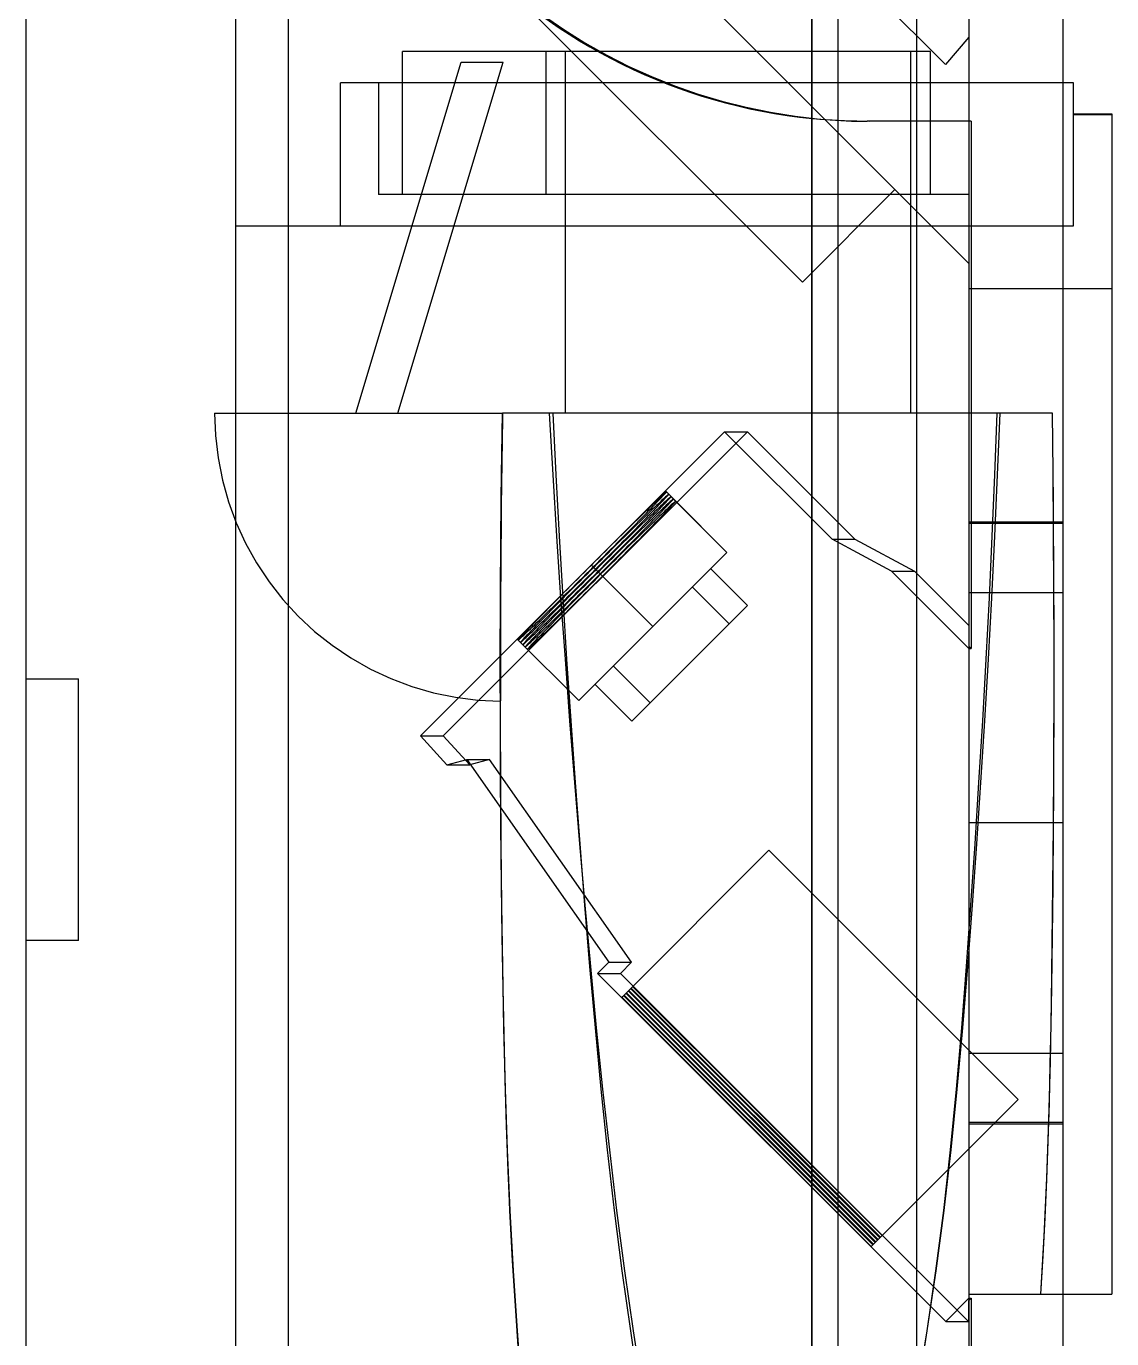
# Model space of a CAD drawing. Extents: x 0 to 203, y 0 to 348.
# Drawn here: x 6.93 to 27.59, y 93.87 to 118.86 of the extents above; entities that cross this region are included whole.
import ezdxf

# ---------------------------------------------------------------- set-up
doc = ezdxf.new("R2010")
doc.units = 0
doc.layers.add('-15N-THT. THIẾT BỊ ĐÓNG MỞ', color=40, linetype='CONTINUOUS')

# ---------------------------------------------------------------- blocks, each defined once
blk = doc.blocks.new('06 - N - SC VSD CHIẾU HÔNG ATV630U07~55N4')
at = {"layer": '-15N-THT. THIẾT BỊ ĐÓNG MỞ'}
for p, q in [((-180.622, 153.859), (-180.622, -97.221)), ((-192.085, -85.26), (-192.085, -24.954)), ((-191.088, -24.827), (-191.088, -165.663)), ((-176.336, -97.221), (-176.336, -24.954)), ((-181.12, -156.112), (-181.12, -25.134)), ((-181.12, -25.203), (-181.12, -166)), ((-179.127, -25.203), (-179.127, -97.221)), ((-196.072, -155.634), (-196.072, -28.443)), ((-178.13, -33.174), (-178.13, -58.945)), ((-190.586, -47.201), (-178.13, -59.657)), ((-178.576, -55.87), (-185.195, -49.251)), ((-188.551, -52.761), (-181.298, -60.014)), ((-186.227, -54.936), (-185.837, -55.205)), ((-185.837, -55.205), (-185.436, -55.457)), ((-185.436, -55.457), (-185.023, -55.691)), ((-178.13, -55.352), (-178.576, -55.87)), ((-178.13, -55.352), (-178.13, -55.352)), ((-178.861, -55.625), (-188.913, -55.625)), ((-188.913, -55.625), (-188.913, -55.625)), ((-188.913, -58.347), (-188.913, -55.625)), ((-186.178, -55.625), (-186.178, -55.625)), ((-186.178, -58.347), (-186.178, -55.625)), ((-185.809, -62.508), (-185.809, -55.625)), ((-185.809, -55.625), (-185.809, -55.625)), ((-185.023, -55.691), (-184.601, -55.906)), ((-179.231, -55.625), (-179.231, -55.625)), ((-179.231, -62.508), (-179.231, -55.625)), ((-178.861, -55.625), (-178.861, -55.625)), ((-178.861, -58.347), (-178.861, -55.625)), ((-189.797, -62.508), (-187.792, -55.825)), ((-188.999, -62.508), (-186.994, -55.825)), ((-187.792, -55.825), (-186.994, -55.825)), ((-187.792, -55.825), (-187.792, -55.825)), ((-186.994, -55.825), (-186.994, -55.825)), ((-184.601, -55.906), (-184.17, -56.102)), ((-178.576, -55.87), (-178.576, -55.87)), ((-184.17, -56.102), (-183.73, -56.278)), ((-190.092, -58.945), (-190.092, -56.223)), ((-176.136, -56.223), (-190.092, -56.223)), ((-190.092, -56.223), (-190.092, -56.223)), ((-189.364, -56.223), (-189.364, -56.223)), ((-189.364, -56.223), (-189.364, -58.347)), ((-183.73, -56.278), (-183.283, -56.435)), ((-183.283, -56.435), (-182.829, -56.571)), ((-178.13, -56.223), (-178.13, -85.26)), ((-178.13, -56.223), (-178.13, -56.223)), ((-176.136, -58.945), (-176.136, -56.223)), ((-176.136, -56.223), (-176.136, -56.223)), ((-182.829, -56.571), (-182.369, -56.686)), ((-182.369, -56.686), (-181.905, -56.781)), ((-181.905, -56.781), (-181.437, -56.856)), ((-181.437, -56.856), (-180.966, -56.909)), ((-180.966, -56.909), (-180.494, -56.94)), ((-180.494, -56.94), (-180.02, -56.951)), ((-178.087, -56.951), (-180.062, -56.951)), ((-178.087, -56.951), (-178.087, -66.988)), ((-176.136, -56.813), (-175.409, -56.813)), ((-176.136, -56.825), (-175.409, -56.825)), ((-175.409, -56.813), (-175.409, -79.279)), ((-178.13, -58.347), (-189.364, -58.347)), ((-189.364, -58.347), (-189.364, -58.347)), ((-188.913, -58.347), (-188.913, -58.347)), ((-186.178, -58.347), (-186.178, -58.347)), ((-181.298, -60.014), (-179.536, -58.252)), ((-179.536, -58.252), (-179.536, -58.252)), ((-178.861, -58.347), (-178.861, -58.347)), ((-178.13, -58.347), (-178.13, -58.347)), ((-192.085, -58.945), (-176.136, -58.945)), ((-192.085, -58.945), (-192.085, -58.945)), ((-190.092, -58.945), (-190.092, -58.945)), ((-178.13, -58.945), (-178.13, -58.945)), ((-176.136, -58.945), (-176.136, -58.945)), ((-178.13, -59.657), (-178.13, -59.657)), ((-181.298, -60.014), (-181.298, -60.014)), ((-178.13, -60.137), (-178.13, -60.137)), ((-178.13, -60.137), (-175.409, -60.137)), ((-175.409, -60.137), (-175.409, -60.137)), ((-192.488, -62.508), (-187.005, -62.508)), ((-192.488, -62.508), (-192.471, -62.936)), ((-189.797, -62.508), (-189.797, -62.508)), ((-188.999, -62.508), (-188.999, -62.508)), ((-187.023, -63.68), (-187.005, -62.508)), ((-187.022, -63.68), (-187.005, -62.508)), ((-187.015, -63.07), (-187.005, -62.508)), ((-187.009, -62.714), (-187.012, -62.922)), ((-187.012, -62.922), (-187.009, -62.714)), ((-187.005, -62.508), (-187.009, -62.714)), ((-187.009, -62.714), (-187.005, -62.508)), ((-186.113, -62.508), (-187.005, -62.508)), ((-187.005, -62.508), (-187.005, -62.508)), ((-177.534, -62.508), (-186.113, -62.508)), ((-186.045, -63.68), (-186.113, -62.508)), ((-185.987, -63.68), (-186.045, -62.508)), ((-185.809, -62.508), (-185.809, -62.508)), ((-179.231, -62.508), (-179.231, -62.508)), ((-177.632, -63.68), (-177.588, -62.508)), ((-177.581, -63.68), (-177.534, -62.508)), ((-176.539, -62.508), (-177.534, -62.508)), ((-176.526, -63.632), (-176.539, -62.508)), ((-176.526, -63.632), (-176.539, -62.508)), ((-176.539, -62.508), (-176.539, -62.508)), ((-176.532, -63.07), (-176.539, -62.508)), ((-192.471, -62.936), (-192.421, -63.362)), ((-182.778, -62.862), (-188.57, -68.654)), ((-188.136, -68.654), (-182.343, -62.862)), ((-187.012, -62.922), (-187.015, -63.13)), ((-187.015, -63.13), (-187.012, -62.922)), ((-182.778, -62.862), (-182.778, -62.862)), ((-180.734, -64.906), (-182.778, -62.862)), ((-182.778, -62.862), (-182.343, -62.862)), ((-182.343, -62.862), (-180.298, -64.906)), ((-187.023, -63.631), (-187.015, -63.07)), ((-187.015, -63.13), (-187.018, -63.34)), ((-187.018, -63.34), (-187.015, -63.13)), ((-176.526, -63.631), (-176.532, -63.07)), ((-192.421, -63.362), (-192.338, -63.782)), ((-187.018, -63.34), (-187.021, -63.55)), ((-187.02, -63.55), (-187.018, -63.34)), ((-187.036, -64.852), (-187.023, -63.68)), ((-187.033, -64.852), (-187.022, -63.68)), ((-187.03, -64.192), (-187.023, -63.631)), ((-187.021, -63.55), (-187.024, -63.76)), ((-187.023, -63.76), (-187.02, -63.55)), ((-185.972, -64.852), (-186.045, -63.68)), ((-185.923, -64.852), (-185.987, -63.68)), ((-177.682, -64.852), (-177.632, -63.68)), ((-177.634, -64.852), (-177.581, -63.68)), ((-176.52, -64.192), (-176.526, -63.631)), ((-176.516, -64.756), (-176.526, -63.632)), ((-176.516, -64.756), (-176.526, -63.632)), ((-192.338, -63.782), (-192.222, -64.195)), ((-187.024, -63.76), (-187.027, -63.97)), ((-187.025, -63.97), (-187.023, -63.76)), ((-192.222, -64.195), (-192.074, -64.597)), ((-187.035, -64.754), (-187.03, -64.192)), ((-187.029, -64.18), (-187.031, -64.39)), ((-187.03, -64.39), (-187.028, -64.18)), ((-187.027, -63.97), (-187.029, -64.18)), ((-187.028, -64.18), (-187.025, -63.97)), ((-184.085, -64.189), (-184.12, -64.223)), ((-184.101, -64.242), (-184.067, -64.206)), ((-184.052, -64.157), (-184.085, -64.189)), ((-184.067, -64.206), (-184.036, -64.173)), ((-184.022, -64.129), (-184.052, -64.157)), ((-184.007, -64.201), (-184.04, -64.233)), ((-184.036, -64.173), (-184.007, -64.143)), ((-184.023, -64.25), (-183.992, -64.217)), ((-183.994, -64.103), (-184.022, -64.129)), ((-184.007, -64.143), (-183.981, -64.116)), ((-183.977, -64.173), (-184.007, -64.201)), ((-183.97, -64.08), (-183.994, -64.103)), ((-183.992, -64.217), (-183.963, -64.187)), ((-183.981, -64.116), (-183.959, -64.092)), ((-183.95, -64.147), (-183.977, -64.173)), ((-183.949, -64.061), (-183.97, -64.08)), ((-183.963, -64.187), (-183.937, -64.16)), ((-183.933, -64.217), (-183.963, -64.246)), ((-183.959, -64.092), (-183.939, -64.071)), ((-183.926, -64.125), (-183.95, -64.147)), ((-183.931, -64.044), (-183.949, -64.061)), ((-183.939, -64.071), (-183.923, -64.052)), ((-183.937, -64.16), (-183.915, -64.136)), ((-183.906, -64.191), (-183.933, -64.217)), ((-183.916, -64.031), (-183.931, -64.044)), ((-183.905, -64.105), (-183.926, -64.125)), ((-183.923, -64.052), (-183.909, -64.037)), ((-183.919, -64.231), (-183.893, -64.204)), ((-183.904, -64.02), (-183.916, -64.031)), ((-183.915, -64.136), (-183.895, -64.115)), ((-183.909, -64.037), (-183.899, -64.025)), ((-183.906, -63.99), (-182.737, -65.159)), ((-183.882, -64.169), (-183.906, -64.191)), ((-183.887, -64.088), (-183.905, -64.105)), ((-183.895, -64.013), (-183.904, -64.02)), ((-183.899, -64.025), (-183.892, -64.017)), ((-183.889, -64.009), (-183.895, -64.013)), ((-183.895, -64.115), (-183.878, -64.097)), ((-183.893, -64.204), (-183.87, -64.18)), ((-183.892, -64.017), (-183.888, -64.011)), ((-183.887, -64.009), (-183.889, -64.009)), ((-183.888, -64.011), (-183.887, -64.009)), ((-183.887, -64.009), (-182.737, -65.159)), ((-183.872, -64.075), (-183.887, -64.088)), ((-183.861, -64.149), (-183.882, -64.169)), ((-183.878, -64.097), (-183.865, -64.081)), ((-183.86, -64.065), (-183.872, -64.075)), ((-183.87, -64.18), (-183.851, -64.159)), ((-183.865, -64.081), (-183.855, -64.07)), ((-183.838, -64.213), (-183.862, -64.236)), ((-183.842, -64.133), (-183.861, -64.149)), ((-183.851, -64.057), (-183.86, -64.065)), ((-183.855, -64.07), (-183.848, -64.061)), ((-183.845, -64.053), (-183.851, -64.057)), ((-183.851, -64.159), (-183.834, -64.141)), ((-183.848, -64.061), (-183.844, -64.055)), ((-183.843, -64.053), (-183.845, -64.053)), ((-183.844, -64.055), (-183.843, -64.053)), ((-183.843, -64.053), (-182.737, -65.159)), ((-183.827, -64.119), (-183.842, -64.133)), ((-183.816, -64.193), (-183.838, -64.213)), ((-183.834, -64.141), (-183.821, -64.126)), ((-183.815, -64.109), (-183.827, -64.119)), ((-183.826, -64.224), (-183.807, -64.203)), ((-183.821, -64.126), (-183.81, -64.114)), ((-183.798, -64.177), (-183.816, -64.193)), ((-183.807, -64.102), (-183.815, -64.109)), ((-183.81, -64.114), (-183.803, -64.105)), ((-183.801, -64.098), (-183.807, -64.102)), ((-183.807, -64.203), (-183.79, -64.185)), ((-183.803, -64.105), (-183.799, -64.099)), ((-183.799, -64.097), (-183.801, -64.098)), ((-183.799, -64.099), (-183.799, -64.097)), ((-183.799, -64.097), (-182.737, -65.159)), ((-183.783, -64.163), (-183.798, -64.177)), ((-183.79, -64.185), (-183.777, -64.17)), ((-183.771, -64.153), (-183.783, -64.163)), ((-183.777, -64.17), (-183.766, -64.158)), ((-183.762, -64.146), (-183.771, -64.153)), ((-183.766, -64.158), (-183.759, -64.149)), ((-183.757, -64.142), (-183.762, -64.146)), ((-183.759, -64.149), (-183.755, -64.144)), ((-183.754, -64.141), (-183.757, -64.142)), ((-183.755, -64.144), (-183.754, -64.141)), ((-183.754, -64.141), (-182.737, -65.159)), ((-183.739, -64.207), (-183.754, -64.221)), ((-183.746, -64.229), (-183.732, -64.214)), ((-183.727, -64.197), (-183.739, -64.207)), ((-183.732, -64.214), (-183.722, -64.202)), ((-183.718, -64.19), (-183.727, -64.197)), ((-183.722, -64.202), (-183.715, -64.193)), ((-183.713, -64.186), (-183.718, -64.19)), ((-183.715, -64.193), (-183.711, -64.188)), ((-183.71, -64.185), (-183.713, -64.186)), ((-183.711, -64.188), (-183.71, -64.185)), ((-183.71, -64.185), (-182.737, -65.159)), ((-176.516, -64.754), (-176.52, -64.192)), ((-187.031, -64.39), (-187.033, -64.598)), ((-187.032, -64.598), (-187.03, -64.39)), ((-184.337, -64.433), (-184.387, -64.482)), ((-184.36, -64.508), (-184.311, -64.458)), ((-184.288, -64.386), (-184.337, -64.433)), ((-184.311, -64.458), (-184.264, -64.41)), ((-184.244, -64.43), (-184.292, -64.477)), ((-184.243, -64.341), (-184.288, -64.386)), ((-184.267, -64.502), (-184.22, -64.454)), ((-184.264, -64.41), (-184.22, -64.364)), ((-184.199, -64.386), (-184.244, -64.43)), ((-184.199, -64.299), (-184.243, -64.341)), ((-184.22, -64.364), (-184.178, -64.321)), ((-184.22, -64.454), (-184.176, -64.408)), ((-184.154, -64.43), (-184.2, -64.474)), ((-184.158, -64.26), (-184.199, -64.299)), ((-184.155, -64.344), (-184.199, -64.386)), ((-184.178, -64.321), (-184.138, -64.28)), ((-184.176, -64.408), (-184.134, -64.365)), ((-184.176, -64.498), (-184.132, -64.453)), ((-184.12, -64.223), (-184.158, -64.26)), ((-184.114, -64.304), (-184.155, -64.344)), ((-184.111, -64.388), (-184.154, -64.43)), ((-184.138, -64.28), (-184.101, -64.242)), ((-184.134, -64.365), (-184.094, -64.324)), ((-184.132, -64.453), (-184.089, -64.409)), ((-184.076, -64.267), (-184.114, -64.304)), ((-184.07, -64.348), (-184.111, -64.388)), ((-184.067, -64.432), (-184.11, -64.474)), ((-184.094, -64.324), (-184.057, -64.286)), ((-184.089, -64.409), (-184.05, -64.368)), ((-184.087, -64.497), (-184.045, -64.453)), ((-184.04, -64.233), (-184.076, -64.267)), ((-184.032, -64.311), (-184.07, -64.348)), ((-184.026, -64.392), (-184.067, -64.432)), ((-184.057, -64.286), (-184.023, -64.25)), ((-184.05, -64.368), (-184.013, -64.33)), ((-184.045, -64.453), (-184.006, -64.413)), ((-183.996, -64.277), (-184.032, -64.311)), ((-183.988, -64.355), (-184.026, -64.392)), ((-183.982, -64.437), (-184.023, -64.476)), ((-184.013, -64.33), (-183.979, -64.294)), ((-184.006, -64.413), (-183.969, -64.374)), ((-184.001, -64.498), (-183.962, -64.457)), ((-183.963, -64.246), (-183.996, -64.277)), ((-183.952, -64.321), (-183.988, -64.355)), ((-183.943, -64.4), (-183.982, -64.437)), ((-183.979, -64.294), (-183.947, -64.262)), ((-183.969, -64.374), (-183.935, -64.339)), ((-183.962, -64.457), (-183.925, -64.418)), ((-183.919, -64.29), (-183.952, -64.321)), ((-183.947, -64.262), (-183.919, -64.231)), ((-183.908, -64.365), (-183.943, -64.4)), ((-183.935, -64.339), (-183.903, -64.306)), ((-183.925, -64.418), (-183.89, -64.383)), ((-183.889, -64.261), (-183.919, -64.29)), ((-183.875, -64.334), (-183.908, -64.365)), ((-183.903, -64.306), (-183.875, -64.276)), ((-183.89, -64.383), (-183.859, -64.35)), ((-183.862, -64.236), (-183.889, -64.261)), ((-183.875, -64.276), (-183.849, -64.249)), ((-183.845, -64.305), (-183.875, -64.334)), ((-183.859, -64.35), (-183.83, -64.32)), ((-183.849, -64.249), (-183.826, -64.224)), ((-183.818, -64.28), (-183.845, -64.305)), ((-183.83, -64.32), (-183.805, -64.293)), ((-183.793, -64.257), (-183.818, -64.28)), ((-183.805, -64.293), (-183.782, -64.268)), ((-183.772, -64.237), (-183.793, -64.257)), ((-183.782, -64.268), (-183.762, -64.247)), ((-183.754, -64.221), (-183.772, -64.237)), ((-183.762, -64.247), (-183.746, -64.229)), ((-192.074, -64.597), (-191.896, -64.986)), ((-187.033, -64.598), (-187.035, -64.806)), ((-187.034, -64.806), (-187.032, -64.598)), ((-184.607, -64.698), (-184.666, -64.757)), ((-184.549, -64.641), (-184.607, -64.698)), ((-184.577, -64.728), (-184.52, -64.671)), ((-184.505, -64.686), (-184.563, -64.742)), ((-184.493, -64.586), (-184.549, -64.641)), ((-184.533, -64.772), (-184.476, -64.715)), ((-184.52, -64.671), (-184.465, -64.615)), ((-184.449, -64.63), (-184.505, -64.686)), ((-184.439, -64.533), (-184.493, -64.586)), ((-184.476, -64.715), (-184.421, -64.659)), ((-184.465, -64.615), (-184.412, -64.56)), ((-184.405, -64.675), (-184.461, -64.73)), ((-184.395, -64.577), (-184.449, -64.63)), ((-184.387, -64.482), (-184.439, -64.533)), ((-184.432, -64.759), (-184.376, -64.703)), ((-184.421, -64.659), (-184.367, -64.605)), ((-184.412, -64.56), (-184.36, -64.508)), ((-184.351, -64.621), (-184.405, -64.675)), ((-184.343, -64.526), (-184.395, -64.577)), ((-184.376, -64.703), (-184.323, -64.649)), ((-184.367, -64.605), (-184.316, -64.552)), ((-184.306, -64.666), (-184.361, -64.719)), ((-184.298, -64.57), (-184.351, -64.621)), ((-184.292, -64.477), (-184.343, -64.526)), ((-184.332, -64.747), (-184.279, -64.693)), ((-184.323, -64.649), (-184.272, -64.596)), ((-184.316, -64.552), (-184.267, -64.502)), ((-184.262, -64.71), (-184.316, -64.763)), ((-184.254, -64.614), (-184.306, -64.666)), ((-184.248, -64.521), (-184.298, -64.57)), ((-184.279, -64.693), (-184.228, -64.641)), ((-184.272, -64.596), (-184.223, -64.546)), ((-184.21, -64.659), (-184.262, -64.71)), ((-184.204, -64.565), (-184.254, -64.614)), ((-184.2, -64.474), (-184.248, -64.521)), ((-184.235, -64.737), (-184.184, -64.685)), ((-184.228, -64.641), (-184.179, -64.59)), ((-184.223, -64.546), (-184.176, -64.498)), ((-184.16, -64.61), (-184.21, -64.659)), ((-184.156, -64.518), (-184.204, -64.565)), ((-184.184, -64.685), (-184.135, -64.635)), ((-184.179, -64.59), (-184.132, -64.542)), ((-184.112, -64.563), (-184.16, -64.61)), ((-184.11, -64.474), (-184.156, -64.518)), ((-184.135, -64.635), (-184.088, -64.587)), ((-184.132, -64.542), (-184.087, -64.497)), ((-184.066, -64.518), (-184.112, -64.563)), ((-184.088, -64.587), (-184.043, -64.541)), ((-184.023, -64.476), (-184.066, -64.518)), ((-184.043, -64.541), (-184.001, -64.498)), ((-178.13, -64.576), (-176.336, -64.576)), ((-178.13, -64.601), (-176.336, -64.601)), ((-187.044, -66.024), (-187.036, -64.852)), ((-187.041, -66.024), (-187.033, -64.852)), ((-187.04, -65.315), (-187.035, -64.754)), ((-187.035, -64.806), (-187.037, -65.012)), ((-187.035, -65.012), (-187.034, -64.806)), ((-185.893, -66.024), (-185.972, -64.852)), ((-185.854, -66.024), (-185.923, -64.852)), ((-184.852, -64.941), (-184.916, -65.004)), ((-184.789, -64.878), (-184.852, -64.941)), ((-184.819, -64.973), (-184.757, -64.91)), ((-184.745, -64.922), (-184.808, -64.985)), ((-184.727, -64.817), (-184.789, -64.878)), ((-184.775, -65.018), (-184.713, -64.954)), ((-184.701, -64.966), (-184.764, -65.029)), ((-184.757, -64.91), (-184.695, -64.848)), ((-184.683, -64.861), (-184.745, -64.922)), ((-184.666, -64.757), (-184.727, -64.817)), ((-184.713, -64.954), (-184.651, -64.892)), ((-184.639, -64.905), (-184.701, -64.966)), ((-184.695, -64.848), (-184.635, -64.788)), ((-184.622, -64.801), (-184.683, -64.861)), ((-184.668, -64.999), (-184.607, -64.937)), ((-184.594, -64.949), (-184.656, -65.011)), ((-184.651, -64.892), (-184.591, -64.832)), ((-184.578, -64.845), (-184.639, -64.905)), ((-184.635, -64.788), (-184.577, -64.728)), ((-184.563, -64.742), (-184.622, -64.801)), ((-184.607, -64.937), (-184.547, -64.876)), ((-184.534, -64.889), (-184.594, -64.949)), ((-184.591, -64.832), (-184.533, -64.772)), ((-184.519, -64.787), (-184.578, -64.845)), ((-184.563, -64.981), (-184.503, -64.92)), ((-184.49, -64.933), (-184.55, -64.993)), ((-184.547, -64.876), (-184.488, -64.817)), ((-184.474, -64.831), (-184.534, -64.889)), ((-184.461, -64.73), (-184.519, -64.787)), ((-184.519, -65.025), (-184.459, -64.964)), ((-184.503, -64.92), (-184.444, -64.861)), ((-184.43, -64.875), (-184.49, -64.933)), ((-184.488, -64.817), (-184.432, -64.759)), ((-184.417, -64.774), (-184.474, -64.831)), ((-184.459, -64.964), (-184.4, -64.905)), ((-184.444, -64.861), (-184.387, -64.803)), ((-184.372, -64.818), (-184.43, -64.875)), ((-184.361, -64.719), (-184.417, -64.774)), ((-184.4, -64.905), (-184.343, -64.847)), ((-184.387, -64.803), (-184.332, -64.747)), ((-184.316, -64.763), (-184.372, -64.818)), ((-184.343, -64.847), (-184.288, -64.791)), ((-184.288, -64.791), (-184.235, -64.737)), ((-180.734, -64.906), (-180.734, -64.906)), ((-179.601, -65.517), (-180.734, -64.906)), ((-180.734, -64.906), (-180.298, -64.906)), ((-180.298, -64.906), (-179.165, -65.517)), ((-177.738, -66.024), (-177.682, -64.852)), ((-177.692, -66.024), (-177.634, -64.852)), ((-176.512, -65.315), (-176.516, -64.754)), ((-176.51, -65.88), (-176.516, -64.756)), ((-176.51, -65.88), (-176.516, -64.756)), ((-191.896, -64.986), (-191.687, -65.361)), ((-187.039, -65.216), (-187.04, -65.418)), ((-187.037, -65.012), (-187.039, -65.216)), ((-187.038, -65.418), (-187.037, -65.216)), ((-187.037, -65.216), (-187.035, -65.012)), ((-182.737, -65.159), (-185.556, -67.978)), ((-185.113, -65.2), (-185.18, -65.267)), ((-185.047, -65.134), (-185.113, -65.2)), ((-185.079, -65.235), (-185.013, -65.168)), ((-185.003, -65.178), (-185.069, -65.244)), ((-184.981, -65.069), (-185.047, -65.134)), ((-185.035, -65.279), (-184.969, -65.213)), ((-185.013, -65.168), (-184.948, -65.103)), ((-184.937, -65.113), (-185.003, -65.178)), ((-184.916, -65.004), (-184.981, -65.069)), ((-184.969, -65.213), (-184.903, -65.147)), ((-184.893, -65.157), (-184.959, -65.223)), ((-184.948, -65.103), (-184.883, -65.038)), ((-184.872, -65.048), (-184.937, -65.113)), ((-184.925, -65.257), (-184.859, -65.191)), ((-184.849, -65.201), (-184.915, -65.267)), ((-184.903, -65.147), (-184.839, -65.082)), ((-184.828, -65.093), (-184.893, -65.157)), ((-184.883, -65.038), (-184.819, -64.973)), ((-184.808, -64.985), (-184.872, -65.048)), ((-184.859, -65.191), (-184.795, -65.126)), ((-184.784, -65.137), (-184.849, -65.201)), ((-184.839, -65.082), (-184.775, -65.018)), ((-184.764, -65.029), (-184.828, -65.093)), ((-184.815, -65.235), (-184.75, -65.17)), ((-184.74, -65.181), (-184.805, -65.246)), ((-184.795, -65.126), (-184.731, -65.062)), ((-184.72, -65.073), (-184.784, -65.137)), ((-184.771, -65.279), (-184.706, -65.214)), ((-184.75, -65.17), (-184.687, -65.106)), ((-184.675, -65.117), (-184.74, -65.181)), ((-184.731, -65.062), (-184.668, -64.999)), ((-184.656, -65.011), (-184.72, -65.073)), ((-184.706, -65.214), (-184.643, -65.15)), ((-184.687, -65.106), (-184.624, -65.043)), ((-184.612, -65.055), (-184.675, -65.117)), ((-184.643, -65.15), (-184.58, -65.087)), ((-184.624, -65.043), (-184.563, -64.981)), ((-184.55, -64.993), (-184.612, -65.055)), ((-184.58, -65.087), (-184.519, -65.025)), ((-191.687, -65.361), (-191.45, -65.718)), ((-187.044, -65.877), (-187.04, -65.315)), ((-187.04, -65.418), (-187.041, -65.618)), ((-187.039, -65.618), (-187.038, -65.418)), ((-185.381, -65.468), (-185.448, -65.535)), ((-185.314, -65.401), (-185.381, -65.468)), ((-185.347, -65.502), (-185.279, -65.435)), ((-185.27, -65.445), (-185.337, -65.512)), ((-184.147, -66.568), (-185.315, -65.4)), ((-185.247, -65.334), (-185.314, -65.401)), ((-185.279, -65.435), (-185.212, -65.368)), ((-185.203, -65.378), (-185.27, -65.445)), ((-185.18, -65.267), (-185.247, -65.334)), ((-185.235, -65.48), (-185.168, -65.412)), ((-185.159, -65.422), (-185.226, -65.489)), ((-185.212, -65.368), (-185.146, -65.301)), ((-185.136, -65.311), (-185.203, -65.378)), ((-185.191, -65.524), (-185.124, -65.457)), ((-185.115, -65.466), (-185.182, -65.533)), ((-185.168, -65.412), (-185.101, -65.346)), ((-185.092, -65.355), (-185.159, -65.422)), ((-185.146, -65.301), (-185.079, -65.235)), ((-185.069, -65.244), (-185.136, -65.311)), ((-185.124, -65.457), (-185.057, -65.39)), ((-185.048, -65.399), (-185.115, -65.466)), ((-185.101, -65.346), (-185.035, -65.279)), ((-185.025, -65.289), (-185.092, -65.355)), ((-185.08, -65.501), (-185.013, -65.434)), ((-185.003, -65.443), (-185.07, -65.51)), ((-185.057, -65.39), (-184.991, -65.323)), ((-184.981, -65.333), (-185.048, -65.399)), ((-184.959, -65.223), (-185.025, -65.289)), ((-185.013, -65.434), (-184.946, -65.367)), ((-184.937, -65.377), (-185.003, -65.443)), ((-184.991, -65.323), (-184.925, -65.257)), ((-184.915, -65.267), (-184.981, -65.333)), ((-184.969, -65.478), (-184.902, -65.411)), ((-184.946, -65.367), (-184.88, -65.301)), ((-184.87, -65.311), (-184.937, -65.377)), ((-184.902, -65.411), (-184.836, -65.345)), ((-184.88, -65.301), (-184.815, -65.235)), ((-184.805, -65.246), (-184.87, -65.311)), ((-184.836, -65.345), (-184.771, -65.279)), ((-183.046, -65.467), (-182.341, -66.172)), ((-176.51, -65.877), (-176.512, -65.315)), ((-191.45, -65.718), (-191.186, -66.055)), ((-187.041, -65.618), (-187.042, -65.815)), ((-187.04, -65.814), (-187.039, -65.618)), ((-185.581, -65.668), (-185.646, -65.733)), ((-185.612, -65.767), (-185.547, -65.702)), ((-185.537, -65.712), (-185.602, -65.778)), ((-185.515, -65.601), (-185.581, -65.668)), ((-185.547, -65.702), (-185.48, -65.636)), ((-185.471, -65.646), (-185.537, -65.712)), ((-185.448, -65.535), (-185.515, -65.601)), ((-185.502, -65.746), (-185.436, -65.68)), ((-185.426, -65.69), (-185.492, -65.756)), ((-185.48, -65.636), (-185.414, -65.569)), ((-185.404, -65.579), (-185.471, -65.646)), ((-185.436, -65.68), (-185.369, -65.613)), ((-185.36, -65.623), (-185.426, -65.69)), ((-185.414, -65.569), (-185.347, -65.502)), ((-185.337, -65.512), (-185.404, -65.579)), ((-185.392, -65.724), (-185.325, -65.658)), ((-185.316, -65.667), (-185.382, -65.734)), ((-185.369, -65.613), (-185.302, -65.547)), ((-185.293, -65.556), (-185.36, -65.623)), ((-185.348, -65.768), (-185.281, -65.702)), ((-185.271, -65.711), (-185.338, -65.778)), ((-185.325, -65.658), (-185.258, -65.591)), ((-185.249, -65.6), (-185.316, -65.667)), ((-185.302, -65.547), (-185.235, -65.48)), ((-185.226, -65.489), (-185.293, -65.556)), ((-185.281, -65.702), (-185.214, -65.635)), ((-185.205, -65.644), (-185.271, -65.711)), ((-185.258, -65.591), (-185.191, -65.524)), ((-185.182, -65.533), (-185.249, -65.6)), ((-185.237, -65.746), (-185.17, -65.679)), ((-185.214, -65.635), (-185.147, -65.568)), ((-185.138, -65.577), (-185.205, -65.644)), ((-185.17, -65.679), (-185.103, -65.612)), ((-185.147, -65.568), (-185.08, -65.501)), ((-185.07, -65.51), (-185.138, -65.577)), ((-185.103, -65.612), (-185.036, -65.545)), ((-185.036, -65.545), (-184.969, -65.478)), ((-179.601, -65.517), (-179.601, -65.517)), ((-178.13, -66.988), (-179.601, -65.517)), ((-179.601, -65.517), (-179.165, -65.517)), ((-179.165, -65.517), (-178.13, -66.552)), ((-187.046, -66.439), (-187.044, -65.877)), ((-187.042, -65.815), (-187.043, -66.008)), ((-187.041, -66.008), (-187.04, -65.814)), ((-185.837, -65.926), (-185.898, -65.988)), ((-185.867, -66.019), (-185.805, -65.958)), ((-185.774, -65.863), (-185.837, -65.926)), ((-185.805, -65.958), (-185.742, -65.895)), ((-185.73, -65.907), (-185.793, -65.97)), ((-185.711, -65.798), (-185.774, -65.863)), ((-185.761, -66.002), (-185.697, -65.94)), ((-185.686, -65.951), (-185.749, -66.014)), ((-185.742, -65.895), (-185.677, -65.832)), ((-185.667, -65.843), (-185.73, -65.907)), ((-185.646, -65.733), (-185.711, -65.798)), ((-185.697, -65.94), (-185.633, -65.876)), ((-185.622, -65.887), (-185.686, -65.951)), ((-185.677, -65.832), (-185.612, -65.767)), ((-185.602, -65.778), (-185.667, -65.843)), ((-185.653, -65.984), (-185.589, -65.92)), ((-185.578, -65.931), (-185.642, -65.995)), ((-185.633, -65.876), (-185.568, -65.811)), ((-185.558, -65.822), (-185.622, -65.887)), ((-185.609, -66.028), (-185.545, -65.964)), ((-185.589, -65.92), (-185.524, -65.856)), ((-185.514, -65.866), (-185.578, -65.931)), ((-185.568, -65.811), (-185.502, -65.746)), ((-185.492, -65.756), (-185.558, -65.822)), ((-185.545, -65.964), (-185.48, -65.9)), ((-185.469, -65.91), (-185.534, -65.975)), ((-185.524, -65.856), (-185.458, -65.79)), ((-185.448, -65.8), (-185.514, -65.866)), ((-185.501, -66.009), (-185.436, -65.944)), ((-185.48, -65.9), (-185.414, -65.834)), ((-185.404, -65.844), (-185.469, -65.91)), ((-185.458, -65.79), (-185.392, -65.724)), ((-185.382, -65.734), (-185.448, -65.8)), ((-185.436, -65.944), (-185.37, -65.879)), ((-185.414, -65.834), (-185.348, -65.768)), ((-185.338, -65.778), (-185.404, -65.844)), ((-185.37, -65.879), (-185.304, -65.813)), ((-185.304, -65.813), (-185.237, -65.746)), ((-182.69, -66.521), (-183.395, -65.816)), ((-178.13, -65.922), (-176.336, -65.922)), ((-176.508, -66.439), (-176.51, -65.877)), ((-176.507, -67.004), (-176.51, -65.88)), ((-176.508, -67.004), (-176.51, -65.88)), ((-191.186, -66.055), (-190.896, -66.371)), ((-187.048, -67.195), (-187.044, -66.024)), ((-187.044, -66.197), (-187.045, -66.382)), ((-187.043, -66.008), (-187.044, -66.197)), ((-187.044, -67.195), (-187.041, -66.024)), ((-187.043, -66.382), (-187.042, -66.197)), ((-187.042, -66.197), (-187.041, -66.008)), ((-186.074, -66.165), (-186.129, -66.221)), ((-186.101, -66.25), (-186.044, -66.195)), ((-186.03, -66.21), (-186.085, -66.266)), ((-186.017, -66.108), (-186.074, -66.165)), ((-186.044, -66.195), (-185.987, -66.138)), ((-185.973, -66.152), (-186.03, -66.21)), ((-185.958, -66.048), (-186.017, -66.108)), ((-186, -66.239), (-185.943, -66.182)), ((-185.987, -66.138), (-185.927, -66.079)), ((-185.929, -66.196), (-185.985, -66.254)), ((-185.914, -66.093), (-185.973, -66.152)), ((-185.898, -65.988), (-185.958, -66.048)), ((-185.943, -66.182), (-185.883, -66.124)), ((-185.87, -66.137), (-185.929, -66.196)), ((-185.927, -66.079), (-185.867, -66.019)), ((-185.854, -66.032), (-185.914, -66.093)), ((-185.898, -66.226), (-185.839, -66.168)), ((-185.81, -67.195), (-185.893, -66.024)), ((-185.826, -66.181), (-185.884, -66.24)), ((-185.883, -66.124), (-185.823, -66.064)), ((-185.81, -66.076), (-185.87, -66.137)), ((-185.793, -65.97), (-185.854, -66.032)), ((-185.78, -67.195), (-185.854, -66.024)), ((-185.854, -66.27), (-185.795, -66.212)), ((-185.839, -66.168), (-185.778, -66.108)), ((-185.766, -66.12), (-185.826, -66.181)), ((-185.823, -66.064), (-185.761, -66.002)), ((-185.749, -66.014), (-185.81, -66.076)), ((-185.795, -66.212), (-185.734, -66.152)), ((-185.722, -66.164), (-185.782, -66.225)), ((-185.778, -66.108), (-185.716, -66.046)), ((-185.704, -66.058), (-185.766, -66.12)), ((-185.751, -66.256), (-185.69, -66.196)), ((-185.734, -66.152), (-185.672, -66.091)), ((-185.66, -66.102), (-185.722, -66.164)), ((-185.716, -66.046), (-185.653, -65.984)), ((-185.642, -65.995), (-185.704, -66.058)), ((-185.69, -66.196), (-185.628, -66.135)), ((-185.672, -66.091), (-185.609, -66.028)), ((-185.598, -66.039), (-185.66, -66.102)), ((-185.628, -66.135), (-185.565, -66.072)), ((-185.534, -65.975), (-185.598, -66.039)), ((-185.565, -66.072), (-185.501, -66.009)), ((-182.341, -66.172), (-184.543, -68.374)), ((-177.799, -67.195), (-177.738, -66.024)), ((-177.756, -67.195), (-177.692, -66.024)), ((-190.896, -66.371), (-190.583, -66.663)), ((-187.047, -67), (-187.046, -66.439)), ((-187.045, -66.382), (-187.045, -66.562)), ((-187.043, -66.562), (-187.043, -66.382)), ((-186.329, -66.426), (-186.374, -66.472)), ((-186.351, -66.495), (-186.305, -66.45)), ((-186.282, -66.378), (-186.329, -66.426)), ((-186.305, -66.45), (-186.257, -66.403)), ((-186.238, -66.422), (-186.285, -66.47)), ((-186.233, -66.328), (-186.282, -66.378)), ((-186.261, -66.494), (-186.213, -66.447)), ((-186.257, -66.403), (-186.207, -66.354)), ((-186.194, -66.466), (-186.241, -66.514)), ((-186.189, -66.372), (-186.238, -66.422)), ((-186.182, -66.276), (-186.233, -66.328)), ((-186.213, -66.447), (-186.163, -66.398)), ((-186.207, -66.354), (-186.155, -66.303)), ((-186.145, -66.416), (-186.194, -66.466)), ((-186.138, -66.32), (-186.189, -66.372)), ((-186.129, -66.221), (-186.182, -66.276)), ((-186.169, -66.492), (-186.119, -66.443)), ((-186.163, -66.398), (-186.111, -66.347)), ((-186.155, -66.303), (-186.101, -66.25)), ((-186.101, -66.46), (-186.15, -66.511)), ((-186.094, -66.364), (-186.145, -66.416)), ((-186.085, -66.266), (-186.138, -66.32)), ((-186.119, -66.443), (-186.066, -66.391)), ((-186.111, -66.347), (-186.056, -66.294)), ((-186.05, -66.408), (-186.101, -66.46)), ((-186.041, -66.31), (-186.094, -66.364)), ((-186.074, -66.487), (-186.022, -66.436)), ((-186.066, -66.391), (-186.012, -66.338)), ((-186.005, -66.452), (-186.057, -66.505)), ((-186.056, -66.294), (-186, -66.239)), ((-185.996, -66.354), (-186.05, -66.408)), ((-185.985, -66.254), (-186.041, -66.31)), ((-186.022, -66.436), (-185.968, -66.382)), ((-186.012, -66.338), (-185.956, -66.283)), ((-185.952, -66.398), (-186.005, -66.452)), ((-185.941, -66.298), (-185.996, -66.354)), ((-185.978, -66.48), (-185.924, -66.426)), ((-185.968, -66.382), (-185.912, -66.327)), ((-185.956, -66.283), (-185.898, -66.226)), ((-185.897, -66.342), (-185.952, -66.398)), ((-185.884, -66.24), (-185.941, -66.298)), ((-185.924, -66.426), (-185.868, -66.371)), ((-185.912, -66.327), (-185.854, -66.27)), ((-185.84, -66.284), (-185.897, -66.342)), ((-185.868, -66.371), (-185.81, -66.315)), ((-185.782, -66.225), (-185.84, -66.284)), ((-185.81, -66.315), (-185.751, -66.256)), ((-176.507, -67), (-176.508, -66.439)), ((-190.583, -66.663), (-190.247, -66.929)), ((-187.045, -66.562), (-187.046, -66.736)), ((-187.044, -66.735), (-187.043, -66.562)), ((-186.587, -66.693), (-186.612, -66.72)), ((-186.599, -66.733), (-186.572, -66.707)), ((-186.558, -66.663), (-186.587, -66.693)), ((-186.572, -66.707), (-186.542, -66.679)), ((-186.527, -66.63), (-186.558, -66.663)), ((-186.542, -66.679), (-186.509, -66.647)), ((-186.514, -66.707), (-186.542, -66.737)), ((-186.492, -66.594), (-186.527, -66.63)), ((-186.482, -66.674), (-186.514, -66.707)), ((-186.509, -66.647), (-186.474, -66.613)), ((-186.498, -66.723), (-186.465, -66.692)), ((-186.455, -66.556), (-186.492, -66.594)), ((-186.448, -66.639), (-186.482, -66.674)), ((-186.474, -66.613), (-186.435, -66.576)), ((-186.465, -66.692), (-186.429, -66.657)), ((-186.416, -66.515), (-186.455, -66.556)), ((-186.411, -66.6), (-186.448, -66.639)), ((-186.404, -66.683), (-186.438, -66.718)), ((-186.435, -66.576), (-186.394, -66.537)), ((-186.429, -66.657), (-186.391, -66.62)), ((-186.421, -66.736), (-186.385, -66.701)), ((-186.374, -66.472), (-186.416, -66.515)), ((-186.372, -66.559), (-186.411, -66.6)), ((-186.367, -66.644), (-186.404, -66.683)), ((-186.394, -66.537), (-186.351, -66.495)), ((-186.391, -66.62), (-186.35, -66.581)), ((-186.385, -66.701), (-186.347, -66.665)), ((-186.33, -66.516), (-186.372, -66.559)), ((-186.328, -66.604), (-186.367, -66.644)), ((-186.323, -66.689), (-186.36, -66.727)), ((-186.35, -66.581), (-186.307, -66.539)), ((-186.347, -66.665), (-186.306, -66.625)), ((-186.341, -66.746), (-186.303, -66.709)), ((-186.285, -66.47), (-186.33, -66.516)), ((-186.285, -66.56), (-186.328, -66.604)), ((-186.283, -66.648), (-186.323, -66.689)), ((-186.307, -66.539), (-186.261, -66.494)), ((-186.306, -66.625), (-186.263, -66.583)), ((-186.303, -66.709), (-186.262, -66.669)), ((-186.241, -66.514), (-186.285, -66.56)), ((-186.241, -66.604), (-186.283, -66.648)), ((-186.239, -66.692), (-186.279, -66.733)), ((-186.263, -66.583), (-186.217, -66.538)), ((-186.262, -66.669), (-186.218, -66.627)), ((-186.258, -66.753), (-186.218, -66.713)), ((-186.197, -66.559), (-186.241, -66.604)), ((-186.197, -66.649), (-186.239, -66.692)), ((-186.218, -66.627), (-186.173, -66.583)), ((-186.218, -66.713), (-186.174, -66.671)), ((-186.217, -66.538), (-186.169, -66.492)), ((-186.15, -66.511), (-186.197, -66.559)), ((-186.153, -66.603), (-186.197, -66.649)), ((-186.174, -66.671), (-186.129, -66.627)), ((-186.173, -66.583), (-186.125, -66.536)), ((-186.106, -66.555), (-186.153, -66.603)), ((-186.129, -66.627), (-186.08, -66.58)), ((-186.125, -66.536), (-186.074, -66.487)), ((-186.057, -66.505), (-186.106, -66.555)), ((-186.08, -66.58), (-186.03, -66.531)), ((-186.03, -66.531), (-185.978, -66.48)), ((-178.13, -66.552), (-178.13, -66.946)), ((-190.247, -66.929), (-189.892, -67.169)), ((-187.046, -66.736), (-187.046, -66.903)), ((-187.046, -66.903), (-187.046, -67.062)), ((-187.045, -67.062), (-187.044, -66.903)), ((-187.044, -66.903), (-187.044, -66.735)), ((-186.725, -66.809), (-185.556, -67.978)), ((-186.706, -66.825), (-186.707, -66.827)), ((-186.707, -66.827), (-186.704, -66.827)), ((-186.702, -66.819), (-186.706, -66.825)), ((-186.704, -66.827), (-186.699, -66.823)), ((-186.695, -66.811), (-186.702, -66.819)), ((-186.699, -66.823), (-186.69, -66.816)), ((-186.685, -66.799), (-186.695, -66.811)), ((-186.69, -66.816), (-186.678, -66.805)), ((-186.671, -66.784), (-186.685, -66.799)), ((-186.678, -66.805), (-186.663, -66.792)), ((-186.655, -66.765), (-186.671, -66.784)), ((-186.663, -66.792), (-186.645, -66.775)), ((-186.662, -66.869), (-186.663, -66.872)), ((-186.663, -66.872), (-186.66, -66.871)), ((-186.658, -66.864), (-186.662, -66.869)), ((-186.66, -66.871), (-186.655, -66.867)), ((-186.651, -66.855), (-186.658, -66.864)), ((-186.635, -66.744), (-186.655, -66.765)), ((-186.655, -66.867), (-186.646, -66.86)), ((-186.64, -66.843), (-186.651, -66.855)), ((-186.646, -66.86), (-186.634, -66.849)), ((-186.645, -66.775), (-186.624, -66.756)), ((-186.627, -66.828), (-186.64, -66.843)), ((-186.612, -66.72), (-186.635, -66.744)), ((-186.634, -66.849), (-186.619, -66.836)), ((-186.61, -66.81), (-186.627, -66.828)), ((-186.624, -66.756), (-186.599, -66.733)), ((-186.619, -66.836), (-186.601, -66.819)), ((-186.614, -66.908), (-186.618, -66.913)), ((-186.618, -66.913), (-186.618, -66.916)), ((-186.618, -66.916), (-186.616, -66.915)), ((-186.616, -66.915), (-186.61, -66.911)), ((-186.607, -66.899), (-186.614, -66.908)), ((-186.591, -66.788), (-186.61, -66.81)), ((-186.61, -66.911), (-186.602, -66.904)), ((-186.596, -66.887), (-186.607, -66.899)), ((-186.602, -66.904), (-186.59, -66.894)), ((-186.601, -66.819), (-186.579, -66.8)), ((-186.583, -66.872), (-186.596, -66.887)), ((-186.568, -66.764), (-186.591, -66.788)), ((-186.59, -66.894), (-186.575, -66.88)), ((-186.566, -66.854), (-186.583, -66.872)), ((-186.579, -66.8), (-186.555, -66.777)), ((-186.575, -66.88), (-186.556, -66.864)), ((-186.573, -66.958), (-186.574, -66.96)), ((-186.574, -66.96), (-186.572, -66.959)), ((-186.569, -66.952), (-186.573, -66.958)), ((-186.572, -66.959), (-186.566, -66.955)), ((-186.562, -66.943), (-186.569, -66.952)), ((-186.542, -66.737), (-186.568, -66.764)), ((-186.547, -66.833), (-186.566, -66.854)), ((-186.566, -66.955), (-186.557, -66.948)), ((-186.552, -66.931), (-186.562, -66.943)), ((-186.557, -66.948), (-186.545, -66.938)), ((-186.556, -66.864), (-186.535, -66.844)), ((-186.555, -66.777), (-186.528, -66.752)), ((-186.539, -66.916), (-186.552, -66.931)), ((-186.524, -66.808), (-186.547, -66.833)), ((-186.545, -66.938), (-186.53, -66.924)), ((-186.522, -66.898), (-186.539, -66.916)), ((-186.535, -66.844), (-186.511, -66.821)), ((-186.53, -66.924), (-186.512, -66.908)), ((-186.528, -66.752), (-186.498, -66.723)), ((-186.498, -66.781), (-186.524, -66.808)), ((-186.502, -66.877), (-186.522, -66.898)), ((-186.512, -66.908), (-186.491, -66.888)), ((-186.511, -66.821), (-186.484, -66.796)), ((-186.494, -66.96), (-186.508, -66.975)), ((-186.48, -66.853), (-186.502, -66.877)), ((-186.47, -66.751), (-186.498, -66.781)), ((-186.478, -66.942), (-186.494, -66.96)), ((-186.491, -66.888), (-186.467, -66.866)), ((-186.486, -66.969), (-186.468, -66.952)), ((-186.484, -66.796), (-186.454, -66.767)), ((-186.454, -66.825), (-186.48, -66.853)), ((-186.458, -66.921), (-186.478, -66.942)), ((-186.438, -66.718), (-186.47, -66.751)), ((-186.468, -66.952), (-186.447, -66.932)), ((-186.467, -66.866), (-186.44, -66.84)), ((-186.435, -66.897), (-186.458, -66.921)), ((-186.454, -66.767), (-186.421, -66.736)), ((-186.425, -66.795), (-186.454, -66.825)), ((-186.447, -66.932), (-186.423, -66.91)), ((-186.44, -66.84), (-186.41, -66.811)), ((-186.41, -66.87), (-186.435, -66.897)), ((-186.394, -66.762), (-186.425, -66.795)), ((-186.423, -66.91), (-186.395, -66.884)), ((-186.41, -66.811), (-186.377, -66.78)), ((-186.381, -66.84), (-186.41, -66.87)), ((-186.395, -66.884), (-186.365, -66.855)), ((-186.36, -66.727), (-186.394, -66.762)), ((-186.35, -66.807), (-186.381, -66.84)), ((-186.377, -66.78), (-186.341, -66.746)), ((-186.365, -66.855), (-186.332, -66.824)), ((-186.316, -66.771), (-186.35, -66.807)), ((-186.332, -66.824), (-186.297, -66.79)), ((-186.279, -66.733), (-186.316, -66.771)), ((-186.297, -66.79), (-186.258, -66.753)), ((-178.087, -66.988), (-178.13, -66.946)), ((-189.892, -67.169), (-189.519, -67.38)), ((-187.048, -67.561), (-187.047, -67)), ((-187.047, -68.367), (-187.048, -67.195)), ((-187.046, -67.062), (-187.047, -67.213)), ((-187.047, -67.213), (-187.047, -67.355)), ((-187.045, -67.213), (-187.045, -67.062)), ((-187.045, -67.355), (-187.045, -67.213)), ((-187.043, -68.367), (-187.044, -67.195)), ((-186.529, -67.002), (-186.53, -67.004)), ((-186.53, -67.004), (-186.528, -67.003)), ((-186.525, -66.996), (-186.529, -67.002)), ((-186.528, -67.003), (-186.522, -66.999)), ((-186.518, -66.987), (-186.525, -66.996)), ((-186.522, -66.999), (-186.513, -66.992)), ((-186.508, -66.975), (-186.518, -66.987)), ((-186.513, -66.992), (-186.501, -66.982)), ((-186.501, -66.982), (-186.486, -66.969)), ((-185.722, -68.367), (-185.81, -67.195)), ((-185.702, -68.367), (-185.78, -67.195)), ((-178.13, -66.988), (-178.13, -66.988)), ((-178.13, -66.988), (-178.087, -66.988)), ((-177.865, -68.367), (-177.799, -67.195)), ((-177.826, -68.367), (-177.756, -67.195)), ((-176.508, -68.128), (-176.508, -67.004)), ((-176.507, -67.561), (-176.507, -67)), ((-176.507, -68.128), (-176.507, -67.004)), ((-189.519, -67.38), (-189.131, -67.562)), ((-187.047, -67.355), (-187.046, -67.485)), ((-187.045, -67.485), (-187.045, -67.355)), ((-184.194, -68.025), (-184.899, -67.32)), ((-196.072, -67.567), (-196.072, -67.567)), ((-196.072, -67.567), (-195.076, -67.567)), ((-195.076, -67.567), (-195.076, -67.567)), ((-195.076, -72.551), (-195.076, -67.567)), ((-189.131, -67.562), (-188.73, -67.712)), ((-188.73, -67.712), (-188.318, -67.831)), ((-187.047, -68.123), (-187.048, -67.561)), ((-187.046, -67.485), (-187.046, -67.604)), ((-187.046, -67.604), (-187.046, -67.709)), ((-187.046, -67.709), (-187.046, -67.799)), ((-187.045, -67.604), (-187.045, -67.485)), ((-187.045, -67.709), (-187.045, -67.604)), ((-187.045, -67.799), (-187.045, -67.709)), ((-184.543, -68.374), (-185.248, -67.669)), ((-176.507, -68.123), (-176.507, -67.561)), ((-188.318, -67.831), (-187.899, -67.917)), ((-187.899, -67.917), (-187.473, -67.97)), ((-187.046, -67.799), (-187.046, -67.873)), ((-187.046, -67.873), (-187.046, -67.93)), ((-187.046, -67.93), (-187.046, -67.968)), ((-187.045, -67.873), (-187.045, -67.799)), ((-187.045, -67.93), (-187.045, -67.873)), ((-187.045, -67.968), (-187.045, -67.93)), ((-187.473, -67.97), (-187.045, -67.99)), ((-187.046, -68.684), (-187.047, -68.123)), ((-187.046, -67.968), (-187.045, -67.988)), ((-187.045, -67.988), (-187.045, -67.968)), ((-187.045, -67.988), (-187.045, -67.988)), ((-176.512, -69.251), (-176.508, -68.128)), ((-176.511, -69.251), (-176.507, -68.128)), ((-176.509, -68.684), (-176.507, -68.123)), ((-176.508, -68.128), (-176.507, -68.128)), ((-187.042, -69.538), (-187.047, -68.367)), ((-187.038, -69.538), (-187.043, -68.367)), ((-185.629, -69.538), (-185.722, -68.367)), ((-185.618, -69.538), (-185.702, -68.367)), ((-177.936, -69.538), (-177.865, -68.367)), ((-177.9, -69.538), (-177.826, -68.367)), ((-188.57, -68.654), (-188.064, -69.206)), ((-188.57, -68.654), (-188.57, -68.654)), ((-188.57, -68.654), (-188.136, -68.654)), ((-187.63, -69.206), (-188.136, -68.654)), ((-187.043, -69.245), (-187.046, -68.684)), ((-176.511, -69.245), (-176.509, -68.684)), ((-188.064, -69.206), (-187.686, -69.104)), ((-188.064, -69.206), (-188.064, -69.206)), ((-188.064, -69.206), (-187.63, -69.206)), ((-187.686, -69.104), (-184.984, -72.962)), ((-187.686, -69.104), (-187.686, -69.104)), ((-187.686, -69.104), (-187.252, -69.104)), ((-187.252, -69.104), (-187.63, -69.206)), ((-184.549, -72.962), (-187.252, -69.104)), ((-187.04, -69.806), (-187.043, -69.245)), ((-176.518, -70.373), (-176.511, -69.251)), ((-176.518, -70.373), (-176.512, -69.251)), ((-176.514, -69.806), (-176.511, -69.245)), ((-187.033, -70.708), (-187.042, -69.538)), ((-187.029, -70.708), (-187.038, -69.538)), ((-185.532, -70.708), (-185.629, -69.538)), ((-185.531, -70.708), (-185.618, -69.538)), ((-178.011, -70.708), (-177.936, -69.538)), ((-177.978, -70.708), (-177.9, -69.538)), ((-187.036, -70.366), (-187.04, -69.806)), ((-176.518, -70.366), (-176.514, -69.806)), ((-187.03, -70.927), (-187.036, -70.366)), ((-176.336, -70.308), (-178.13, -70.308)), ((-176.528, -71.495), (-176.518, -70.373)), ((-176.527, -71.495), (-176.518, -70.373)), ((-176.522, -70.927), (-176.518, -70.366)), ((-187.019, -71.877), (-187.033, -70.708)), ((-187.017, -71.877), (-187.029, -70.708)), ((-185.431, -71.877), (-185.532, -70.708)), ((-185.439, -71.877), (-185.531, -70.708)), ((-178.09, -71.877), (-178.011, -70.708)), ((-178.062, -71.877), (-177.978, -70.708)), ((-187.024, -71.487), (-187.03, -70.927)), ((-184.692, -73.587), (-181.936, -70.83)), ((-181.936, -70.83), (-181.936, -70.83)), ((-177.19, -75.576), (-181.936, -70.83)), ((-176.527, -71.487), (-176.522, -70.927)), ((-187.011, -72.473), (-187.024, -71.487)), ((-176.54, -72.615), (-176.527, -71.495)), ((-176.54, -72.615), (-176.528, -71.495)), ((-176.538, -72.457), (-176.527, -71.487)), ((-187.002, -73.045), (-187.019, -71.877)), ((-187.001, -73.045), (-187.017, -71.877)), ((-185.342, -73.045), (-185.439, -71.877)), ((-185.325, -73.045), (-185.431, -71.877)), ((-178.175, -73.045), (-178.09, -71.877)), ((-178.15, -73.045), (-178.062, -71.877)), ((-176.551, -73.427), (-176.538, -72.457)), ((-196.072, -72.551), (-196.072, -72.551)), ((-195.076, -72.551), (-196.072, -72.551)), ((-195.076, -72.551), (-195.076, -72.551)), ((-186.994, -73.459), (-187.011, -72.473)), ((-176.556, -73.736), (-176.54, -72.615)), ((-176.556, -73.736), (-176.54, -72.615)), ((-184.984, -72.962), (-185.195, -73.174)), ((-184.984, -72.962), (-184.984, -72.962)), ((-184.984, -72.962), (-184.549, -72.962)), ((-184.761, -73.174), (-184.549, -72.962)), ((-186.979, -74.213), (-187.002, -73.045)), ((-186.979, -74.213), (-187.001, -73.045)), ((-185.239, -74.213), (-185.342, -73.045)), ((-185.214, -74.213), (-185.325, -73.045)), ((-185.195, -73.174), (-178.57, -79.799)), ((-185.195, -73.174), (-185.195, -73.174)), ((-185.195, -73.174), (-184.761, -73.174)), ((-178.133, -79.799), (-184.761, -73.174)), ((-178.265, -74.213), (-178.175, -73.045)), ((-178.245, -74.213), (-178.15, -73.045)), ((-186.994, -73.459), (-186.994, -73.459)), ((-186.977, -74.332), (-186.994, -73.459)), ((-179.822, -78.209), (-184.569, -73.464)), ((-184.559, -73.454), (-179.813, -78.199)), ((-179.782, -78.168), (-184.529, -73.423)), ((-176.563, -74.167), (-176.551, -73.429)), ((-184.737, -73.632), (-184.732, -73.627)), ((-184.737, -73.632), (-184.737, -73.632)), ((-184.732, -73.627), (-184.692, -73.587)), ((-184.732, -73.627), (-179.986, -78.372)), ((-179.955, -78.341), (-184.702, -73.596)), ((-184.692, -73.587), (-179.945, -78.332)), ((-179.911, -78.297), (-184.657, -73.552)), ((-184.648, -73.542), (-179.901, -78.288)), ((-179.867, -78.253), (-184.613, -73.508)), ((-184.603, -73.498), (-179.857, -78.243)), ((-176.577, -74.855), (-176.556, -73.736)), ((-176.577, -74.855), (-176.556, -73.736)), ((-176.556, -73.764), (-176.556, -73.764)), ((-186.951, -75.377), (-186.979, -74.213)), ((-186.949, -75.377), (-186.979, -74.213)), ((-185.129, -75.377), (-185.239, -74.213)), ((-185.095, -75.377), (-185.214, -74.213)), ((-178.365, -75.377), (-178.265, -74.213)), ((-178.35, -75.377), (-178.245, -74.213)), ((-176.578, -74.904), (-176.563, -74.167)), ((-186.956, -75.202), (-186.977, -74.332)), ((-178.13, -74.694), (-176.336, -74.694)), ((-176.607, -75.968), (-176.577, -74.855)), ((-176.606, -75.968), (-176.577, -74.855)), ((-176.596, -75.639), (-176.578, -74.904)), ((-186.93, -76.069), (-186.956, -75.202)), ((-186.913, -76.535), (-186.951, -75.377)), ((-186.909, -76.535), (-186.949, -75.377)), ((-185.008, -76.535), (-185.129, -75.377)), ((-184.966, -76.535), (-185.095, -75.377)), ((-178.479, -76.535), (-178.365, -75.377)), ((-178.468, -76.535), (-178.35, -75.377)), ((-179.782, -78.168), (-177.19, -75.576)), ((-177.19, -75.576), (-177.19, -75.576)), ((-176.619, -76.371), (-176.596, -75.639)), ((-186.898, -76.932), (-186.93, -76.069)), ((-176.336, -76.015), (-178.13, -76.015)), ((-178.13, -76.04), (-176.336, -76.04)), ((-176.646, -77.076), (-176.607, -75.968)), ((-176.645, -77.076), (-176.606, -75.968)), ((-176.646, -77.101), (-176.619, -76.371)), ((-186.864, -77.687), (-186.913, -76.535)), ((-186.858, -77.687), (-186.909, -76.535)), ((-184.874, -77.687), (-185.008, -76.535)), ((-184.827, -77.687), (-184.966, -76.535)), ((-178.608, -77.687), (-178.479, -76.535)), ((-178.602, -77.687), (-178.468, -76.535)), ((-186.859, -77.792), (-186.898, -76.932)), ((-176.696, -78.179), (-176.646, -77.076)), ((-176.695, -78.179), (-176.645, -77.076)), ((-176.677, -77.828), (-176.646, -77.101)), ((-186.803, -78.835), (-186.864, -77.687)), ((-186.796, -78.835), (-186.858, -77.687)), ((-184.727, -78.835), (-184.874, -77.687)), ((-184.677, -78.835), (-184.827, -77.687)), ((-178.755, -78.835), (-178.608, -77.687)), ((-178.754, -78.835), (-178.602, -77.687)), ((-186.814, -78.65), (-186.859, -77.792)), ((-176.715, -78.554), (-176.677, -77.828)), ((-179.822, -78.209), (-179.901, -78.288)), ((-179.822, -78.209), (-179.782, -78.168)), ((-176.759, -79.279), (-176.696, -78.179)), ((-176.757, -79.279), (-176.695, -78.179)), ((-179.991, -78.378), (-179.986, -78.372)), ((-179.991, -78.378), (-179.991, -78.378)), ((-179.955, -78.341), (-179.986, -78.372)), ((-179.955, -78.341), (-179.945, -78.332)), ((-179.911, -78.297), (-179.945, -78.332)), ((-179.911, -78.297), (-179.901, -78.288)), ((-186.761, -79.507), (-186.814, -78.65)), ((-176.757, -79.279), (-176.715, -78.554)), ((-186.729, -79.982), (-186.803, -78.835)), ((-186.722, -79.982), (-186.796, -78.835)), ((-184.566, -79.982), (-184.727, -78.835)), ((-184.514, -79.982), (-184.677, -78.835)), ((-178.924, -79.982), (-178.754, -78.835)), ((-178.921, -79.982), (-178.755, -78.835)), ((-178.57, -79.799), (-178.13, -79.359)), ((-178.13, -79.279), (-178.13, -79.279)), ((-178.13, -79.279), (-175.409, -79.279)), ((-178.13, -79.359), (-178.13, -79.359)), ((-178.13, -79.359), (-178.087, -79.359)), ((-178.087, -79.359), (-178.129, -79.402)), ((-178.129, -79.795), (-178.129, -79.402)), ((-178.087, -79.359), (-178.087, -82.27)), ((-175.409, -79.279), (-175.409, -79.279)), ((-186.701, -80.364), (-186.761, -79.507)), ((-178.57, -79.799), (-178.57, -79.799)), ((-178.57, -79.799), (-178.133, -79.799)), ((-178.129, -79.796), (-178.133, -79.799)), ((-186.642, -81.128), (-186.729, -79.982)), ((-186.635, -81.128), (-186.722, -79.982)), ((-184.391, -81.128), (-184.566, -79.982)), ((-184.338, -81.128), (-184.514, -79.982)), ((-179.113, -81.128), (-178.924, -79.982)), ((-179.105, -81.128), (-178.921, -79.982))]:
    blk.add_line(p, q, dxfattribs=at)
for start_param, end_param in [(1.647305, 3.065236), (3.065236, 3.141593)]:
    blk.add_ellipse((-180.062, -46.394), major_axis=(0, 10.557), ratio=0.999848, start_param=start_param, end_param=end_param, dxfattribs=at)

msp = doc.modelspace()

# ---------------------------------------------------------------- block references
msp.add_blockref('06 - N - SC VSD CHIẾU HÔNG ATV630U07~55N4', (203, 174))

doc.saveas('drawing.dxf')
